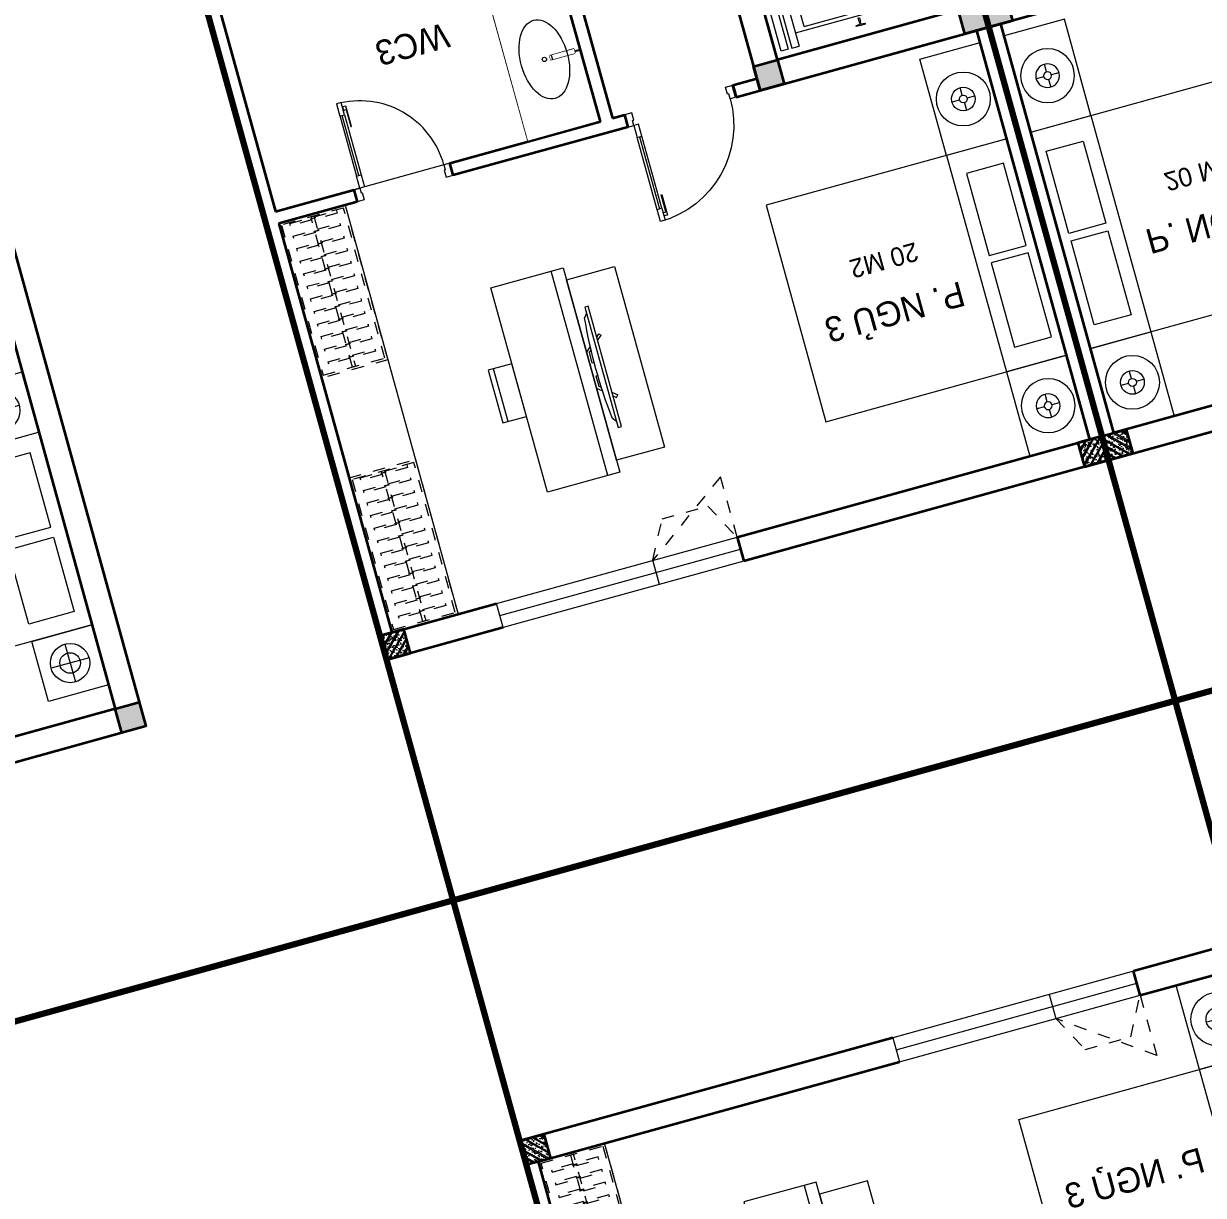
# Model space of a CAD drawing. Header units: metres. Extents: x 568332 to 569219, y 2065964 to 2066430.
# Drawn here: x 568465.38 to 568474.83, y 2066318.58 to 2066327.97 of the extents above; entities that cross this region are included whole.
import ezdxf

# ---------------------------------------------------------------- set-up
doc = ezdxf.new("R2010")
doc.units = ezdxf.units.M
for name, pattern in [('$AUDIT_BAD_LTYPE2', [0]), ('HIDDEN', [0.375, 0.25, -0.125]), ('HIDDEN2', [0.1875, 0.125, -0.0625]), ('X-5M-G-MB PHONGNGU$0$HIDDEN2', [0.1875, 0.125, -0.0625])]:
    doc.linetypes.add(name, pattern=pattern)
doc.layers.get('0').update_dxf_attribs({"linetype": 'CONTINUOUS'})
doc.layers.get('DEFPOINTS').update_dxf_attribs({"linetype": 'CONTINUOUS'})
for name, color, linetype, lineweight in [('-CONCRETE', 1, 'CONTINUOUS', 35), ('-DIM', 9, 'CONTINUOUS', 13), ('-DOOR', 137, 'CONTINUOUS', 9), ('-FURNITURE', 46, 'CONTINUOUS', 9), ('-HATCH', 8, 'CONTINUOUS', 5), ('-LINE1', 7, 'CONTINUOUS', 18), ('-LINE2', 252, 'CONTINUOUS', 9), ('-STEEL1', 1, 'CONTINUOUS', 35), ('-WALL', 4, 'CONTINUOUS', 35), ('TEXT25', 2, 'CONTINUOUS', 13)]:
    doc.layers.add(name, color=color, linetype=linetype, lineweight=lineweight)
doc.layers.add('-RANH GIOI LO DAT', color=12, linetype='CONTINUOUS')
doc.styles.add('SVN_AVO_thuong', font='')
doc.styles.add('T1', font='', dxfattribs={"height": 200})
doc.styles.get('SVN_AVO_thuong').set_extended_font_data('SVN-Avo')
doc.styles.get('T1').set_extended_font_data('VNgeometric Light')

# ---------------------------------------------------------------- blocks, each defined once
blk = doc.blocks.new('M38-T3')
at = {"layer": '-RANH GIOI LO DAT', "linetype": 'HIDDEN', "ltscale": 10, "const_width": 50}
blk.add_lwpolyline([(195930.0155116593, -1416971.489460663), (195930.0155121212, -1437239.588784412), (204930.0155121212, -1437178.544911579), (204930.015512598, -1416971.48946114)], close=True, dxfattribs=at)
blk = doc.blocks.new('A$C5C575821')
at = {"layer": '-CONCRETE'}
h = blk.add_hatch(color=256, dxfattribs=at)
h.dxf.hatch_style = 1
h.paths.add_polyline_path([(-0.00237559899687767, 200.0000000000146), (-0.00237559899687767, 1.455191522836685e-11), (199.9976244010031, 1.455191522836685e-11), (199.9976244010031, 200.0000000000146)])
blk.add_lwpolyline([(-0.00237559899687767, 1.455191522836685e-11), (199.9976244010031, 1.455191522836685e-11), (199.9976244010031, 200.0000000000146), (-0.00237559899687767, 200.0000000000146)], close=True, dxfattribs=at)
blk = doc.blocks.new('G1600')
for p, q in [((137477.0741823114, -212827.2147267315), (139077.0741823114, -212827.2147267327)), ((137227.6935681712, -213391.7193460799), (137227.6935681718, -213076.8871672568)), ((139326.4547964507, -213391.7193460799), (139326.4547964501, -213076.8871672568)), ((137385.1096575831, -213234.3032566686), (137070.2774787599, -213234.3032566681)), ((139169.0387070388, -213234.3032566686), (139483.870885862, -213234.3032566681))]:
    blk.add_line(p, q)
blk.add_lwpolyline([(137477.074182311, -213484.2147267315), (137477.0741823123, -211484.2147267315), (139077.0741823123, -211484.2147267327), (139077.074182311, -213484.2147267327), (137477.074182311, -213484.2147267315)])
for points in [[(136977.074182316, -213484.2147267311), (136977.0741823163, -212984.3917867657), (137477.0741823113, -212984.3917867661), (137477.074182311, -213484.2147267315)], [(139577.0741823059, -213484.2147267331), (139577.0741823062, -212984.3917867677), (139077.0741823113, -212984.3917867673), (139077.074182311, -213484.2147267327)], [(137617.074182311, -213375.2147267316), (137617.0741823112, -212998.7147267316), (138234.5741823112, -212998.714726732), (138234.574182311, -213375.214726732)], [(138937.074182311, -213375.2147267325), (138937.0741823112, -212998.7147267325), (138319.5741823112, -212998.7147267321), (138319.574182311, -213375.2147267321)]]:
    blk.add_lwpolyline(points, close=True)
for centre, radius in [((137227.6935681715, -213234.3032566684), 157.4160894116067), ((139326.4547964504, -213234.3032566684), 157.4160894116067), ((137227.6935681715, -213234.3032566684), 82.41608941160666), ((139326.4547964504, -213234.3032566684), 82.41608941160666)]:
    blk.add_circle(centre, radius)
blk = doc.blocks.new('M39-T3')
at = {"layer": '-RANH GIOI LO DAT', "linetype": 'HIDDEN', "ltscale": 10, "const_width": 50}
blk.add_lwpolyline([(197384.3554308799, -1483201.731742124), (197384.3554313568, -1503530.874939661), (206384.3554308799, -1503469.83106635), (206384.3554308799, -1483201.731743078)], close=True, dxfattribs=at)
at = {"layer": '-WALL', "linetype": 'Continuous', "ltscale": 10}
for p, q in [((198884.3673709861, -1485201.731741923), (204384.3554310757, -1485201.731741844)), ((204384.3554310757, -1485201.731741844), (204384.3554310902, -1486901.731741847)), ((199284.3554311204, -1485401.731741918), (204184.355431078, -1485401.731741847)), ((204184.355431078, -1485401.731741847), (204184.3554310903, -1486901.731741847))]:
    blk.add_line(p, q, dxfattribs=at)
at = {"layer": '-FURNITURE', "rotation": 180}
blk.add_blockref('G1600', (340961.4296134021, -1698885.94646835), dxfattribs=at)
at = {"layer": '-WALL', "xscale": -1}
blk.add_blockref('A$C5C575821', (204384.3530554767, -1485401.731741844), dxfattribs=at)
blk = doc.blocks.new('1800X2000')
at = {"layer": '-FURNITURE'}
blk.add_line((325497.3064970744, 17765.29446492715), (325497.3064973904, 19565.2944651944), dxfattribs=at)
for points in [[(323997.3057774993, 19565.2944651944), (325997.3064971831, 19565.2944651944), (325997.3064971831, 17765.29446484288), (323997.3057774993, 17765.29446484288)], [(325612.9490047574, 19390.79434491032), (325919.0064973457, 19390.79434491032), (325919.0064973457, 18691.29434485664), (325612.9490047574, 18691.29434485664)], [(325612.9490046239, 18629.79434491026), (325919.0064972151, 18629.79434491026), (325919.0064972151, 17946.79434485664), (325612.9490046239, 17946.79434485664)]]:
    blk.add_lwpolyline(points, close=True, dxfattribs=at)
blk = doc.blocks.new('*U205')
at = {"linetype": 'X-5M-G-MB PHONGNGU$0$HIDDEN2'}
for points in [[(0, 600.0000000004657), (0, 0), (1401.697562136169, -4.603379542393737e-10), (1401.697562136169, 600.0000000000053)], [(1381.697562136169, 579.999661371932), (1381.697562136169, 19.99966137193211), (20, 20.00000000046566), (20, 580.0000000004657)], [(1381.697562136169, 286.6991212950142), (1381.697562136169, 313.099121294921), (20, 313.0991212953813), (19.99999859370291, 286.6991212952417)], [(113.7817614636733, 319.1750910408318), (109.4317788550979, 319.1750910408318), (109.4317788550979, 280.441767644881), (113.7817614636733, 280.441767644881)], [(227.7817614636733, 319.1750910407849), (223.4317788550979, 319.1750910407849), (223.4317788550979, 280.4417676448341), (227.7817614636733, 280.4417676448341)], [(341.7817614636733, 319.175091040738), (337.4317788550979, 319.175091040738), (337.4317788550979, 280.4417676447872), (341.7817614636733, 280.4417676447872)], [(455.7817614636733, 319.1750910406911), (451.4317788550979, 319.1750910406911), (451.4317788550979, 280.4417676447403), (455.7817614636733, 280.4417676447403)], [(569.7817614636733, 319.1750910406442), (565.431778855098, 319.1750910406442), (565.431778855098, 280.4417676446934), (569.7817614636733, 280.4417676446934)], [(683.7817614636733, 319.1750910405973), (679.431778855098, 319.1750910405973), (679.431778855098, 280.4417676446465), (683.7817614636733, 280.4417676446465)], [(797.7817614636733, 319.1750910405504), (793.431778855098, 319.1750910405504), (793.431778855098, 280.4417676445996), (797.7817614636733, 280.4417676445996)], [(911.7817614636733, 319.1750910405035), (907.431778855098, 319.1750910405035), (907.431778855098, 280.4417676445527), (911.7817614636733, 280.4417676445527)], [(1025.781761463673, 319.1750910404566), (1021.431778855098, 319.1750910404566), (1021.431778855098, 280.4417676445057), (1025.781761463673, 280.4417676445057)], [(1139.781761463673, 319.1750910404097), (1135.431778855098, 319.1750910404097), (1135.431778855098, 280.4417676444588), (1139.781761463673, 280.4417676444588)], [(1253.781761463673, 319.1750910403628), (1249.431778855098, 319.1750910403628), (1249.431778855098, 280.4417676444119), (1253.781761463673, 280.4417676444119)], [(1367.781761463673, 319.1750910403159), (1363.431778855098, 319.1750910403159), (1363.431778855098, 280.441767644365), (1367.781761463673, 280.441767644365)]]:
    blk.add_lwpolyline(points, close=True, dxfattribs=at)
for points in [[(122.2409142897814, 313.1103512093413), (122.2409142897814, 515.2497102723445), (100.1765458012815, 515.2497102723445), (100.1765458012815, 313.1103512093413)], [(236.2409142897814, 313.1103512092944), (236.2409142897814, 515.2497102722975), (214.1765458012815, 515.2497102722975), (214.1765458012815, 313.1103512092944)], [(350.2409142897814, 313.1103512092475), (350.2409142897814, 515.2497102722507), (328.1765458012815, 515.2497102722507), (328.1765458012815, 313.1103512092475)], [(464.2409142897814, 313.1103512092006), (464.2409142897814, 515.2497102722037), (442.1765458012815, 515.2497102722037), (442.1765458012815, 313.1103512092006)], [(578.2409142897814, 313.1103512091537), (578.2409142897814, 515.2497102721569), (556.1765458012815, 515.2497102721569), (556.1765458012815, 313.1103512091537)], [(692.2409142897814, 313.1103512091068), (692.2409142897814, 515.24971027211), (670.1765458012815, 515.24971027211), (670.1765458012815, 313.1103512091068)], [(806.2409142897814, 313.1103512090599), (806.2409142897814, 515.249710272063), (784.1765458012815, 515.249710272063), (784.1765458012815, 313.1103512090599)], [(920.2409142897814, 313.110351209013), (920.2409142897814, 515.2497102720162), (898.1765458012815, 515.2497102720162), (898.1765458012815, 313.110351209013)], [(1034.240914289781, 313.1103512089661), (1034.240914289781, 515.2497102719692), (1012.176545801281, 515.2497102719692), (1012.176545801281, 313.1103512089661)], [(1148.240914289781, 313.1103512089192), (1148.240914289781, 515.2497102719224), (1126.176545801281, 515.2497102719224), (1126.176545801281, 313.1103512089192)], [(1262.240914289781, 313.1103512088723), (1262.240914289781, 515.2497102718754), (1240.176545801281, 515.2497102718754), (1240.176545801281, 313.1103512088723)], [(1376.240914289781, 313.1103512088254), (1376.240914289781, 515.2497102718285), (1354.176545801281, 515.2497102718285), (1354.176545801281, 313.1103512088254)], [(100.1765458012815, 286.7103512094345), (100.1765458012815, 92.0852110228024), (122.2409142897814, 92.0852110228024), (122.2409142897814, 286.7103512094345)], [(214.1765458012815, 286.7103512093876), (214.1765458012815, 92.08521102275549), (236.2409142897814, 92.08521102275549), (236.2409142897814, 286.7103512093876)], [(328.1765458012815, 286.7103512093407), (328.1765458012815, 92.08521102270858), (350.2409142897814, 92.08521102270858), (350.2409142897814, 286.7103512093407)], [(442.1765458012815, 286.7103512092938), (442.1765458012815, 92.08521102266168), (464.2409142897814, 92.08521102266168), (464.2409142897814, 286.7103512092938)], [(556.1765458012815, 286.7103512092469), (556.1765458012815, 92.08521102261477), (578.2409142897814, 92.08521102261477), (578.2409142897814, 286.7103512092469)], [(670.1765458012815, 286.7103512092), (670.1765458012815, 92.08521102256786), (692.2409142897814, 92.08521102256786), (692.2409142897814, 286.7103512092)], [(784.1765458012815, 286.7103512091531), (784.1765458012815, 92.08521102252095), (806.2409142897814, 92.08521102252095), (806.2409142897814, 286.7103512091531)], [(898.1765458012815, 286.7103512091062), (898.1765458012815, 92.08521102247404), (920.2409142897814, 92.08521102247404), (920.2409142897814, 286.7103512091062)], [(1012.176545801281, 286.7103512090592), (1012.176545801281, 92.08521102242715), (1034.240914289781, 92.08521102242715), (1034.240914289781, 286.7103512090592)], [(1126.176545801281, 286.7103512090123), (1126.176545801281, 92.08521102238024), (1148.240914289781, 92.08521102238024), (1148.240914289781, 286.7103512090123)], [(1240.176545801281, 286.7103512089654), (1240.176545801281, 92.08521102233333), (1262.240914289781, 92.08521102233333), (1262.240914289781, 286.7103512089654)], [(1354.176545801281, 286.7103512089186), (1354.176545801281, 92.08521102228642), (1376.240914289781, 92.08521102228642), (1376.240914289781, 286.7103512089186)]]:
    blk.add_lwpolyline(points, dxfattribs=at)
blk = doc.blocks.new('12PLMP12')
at = {"color": 0, "linetype": 'ByBlock'}
for p, q in [((0, 1.25), (0, 3.75)), ((-1.25, 0), (-3.75, 0)), ((1.25, 0), (3.75, 0)), ((0, -1.25), (0, -3.75))]:
    blk.add_line(p, q, dxfattribs=at)
for radius in [8.5, 3.75, 1.25]:
    blk.add_circle((0, 0), radius, dxfattribs=at)
blk = doc.blocks.new('18x35')
at = {"layer": '-HATCH'}
h = blk.add_hatch(dxfattribs=at)
h.set_pattern_fill('CHAU-01', color=256, scale=10, angle=-1.272221872585407e-14, pattern_type=2)
h.set_pattern_definition([(49.99999999999999, (0, 0), (71.72601826007535, -6.275213498259527), [7.5, -82.5]), (355, (0, 0), (-13.87513336129999, 75.21921337000119), [6, -66]), (100.4514, (5.977167999997619, -0.5229339999999638), (57.85093817140217, 68.94395420609534), [6.374019000000001, -70.1142112]), (46.18419999999998, (0, 20), (106.7241048625644, -16.55190143290183), [11.25, -123.75]), (96.63559999999998, (8.89367449999554, 18.62066930000003), (93.46627055487036, 97.41178709004416), [9.561028799999994, -105.1713]), (351.1842, (0, 20), (93.46619451336275, 97.41186009253245), [9, -99]), (20.99999999999998, (10, 15), (59.69070521184616, -40.2618890665339), [7.5, -82.5]), (326.0000000000001, (10, 15), (24.33153319215819, 72.5150045046853), [6, -66]), (71.45139999999999, (14.97422329999972, 11.64483940000002), (84.022262858149, 32.25304967099522), [6.374019000000001, -70.1142112]), (37.49999999999998, (0, 0), (1.215985531729074, 33.28938538313115), [0, -65.19999999999999, 0, -67, 0, -66.25]), (7.499999999999987, (0, 0), (26.30695374421487, 39.44117118823602), [0, -38.2, 0, -63.7, 0, -25.25]), (327.5, (-22.30000000000291, 0), (53.3822436172409, -2.255487173437988), [0, -25, 0, -78, 0, -103.5]), (317.5, (-32.30000000000291, 0), (58.31861693423862, 10.01049823323176), [0, -32.5, 0, -51.8, 0, -73.5]), (44.99999999999999, (0, 0), (-30.05203820042826, 30.05203820042828), []), (44.99999999999999, (0, 12.25), (-30.05203820042826, 30.05203820042828), [])])
h.paths.add_polyline_path([(96508.03118051568, 47993.04977023201), (96508.03118051568, 47793.04977023201), (96708.03118051568, 47793.04977023201), (96708.03118051568, 47993.04977023201)])
at = {"layer": '-STEEL1'}
blk.add_lwpolyline([(96508.03118051568, 47793.04977023201), (96708.03118051568, 47793.04977023201), (96708.03118051568, 47993.04977023201), (96508.03118051568, 47993.04977023201)], close=True, dxfattribs=at)
blk = doc.blocks.new('M1-T3')
at = {"layer": '-CONCRETE', "color": 1, "linetype": 'HIDDEN', "ltscale": 10, "const_width": 50}
blk.add_lwpolyline([(191581.7177010371, 50951.98888872014), (197581.6939540912, 50951.98888872005), (197581.7429788466, 30952.01227472891), (191581.7667257926, 30952.01227472891)], close=True, dxfattribs=at)
at = {"layer": '-DOOR'}
for p, q in [((193181.7676721304, 48951.94023788412), (193181.7568194837, 48751.94023863501)), ((194481.7730198445, 48851.82645140468), (192481.7731005148, 48851.83850879905))]:
    blk.add_line(p, q, dxfattribs=at)
blk.add_lwpolyline([(194481.7730198445, 48751.81261621359), (192481.7731005148, 48751.82467360799), (192481.7731005148, 48951.83781948856), (194481.7730198445, 48951.82576209419)], close=True, dxfattribs=at)
at = {"layer": '-FURNITURE'}
for p, q in [((195381.7025990961, 46302.25330848403), (195381.7025990961, 48001.71901351876)), ((195381.7025990961, 48001.71901351876), (195481.7025990961, 48001.7190135056)), ((195481.7025990961, 48001.7190135056), (195481.7025990961, 46302.25330847087))]:
    blk.add_line(p, q, dxfattribs=at)
for points in [[(191681.7516528489, 48751.79506627219), (191681.7516525991, 48051.68693939997), (192181.7516525991, 48051.68693931225), (192181.7516528489, 48751.79506618447)], [(196931.7111154821, 45352.19966603485), (196931.7404904743, 48752.01443962626), (197481.6527079724, 48752.01443952099), (197481.6233329801, 45352.19966592958)], [(195381.7025985878, 46302.25330853664), (195381.7025990961, 48001.71901351876), (195981.7031920524, 48001.71901341352), (195981.7031915441, 46302.25330843141)], [(194981.7020056314, 46402.12396777522), (194981.7020061397, 47901.84835442049), (195381.702599096, 47901.84835435035), (195381.7025985878, 46402.12396770508)]]:
    blk.add_lwpolyline(points, close=True, dxfattribs=at)
at = {"layer": '-LINE1', "lineweight": 18}
blk.add_lwpolyline([(191581.7411493842, 50951.93153578669), (197581.7174024383, 50951.9315357866), (197581.7664271937, 30951.95492153367), (191581.7901741396, 30951.95492153367)], close=True, dxfattribs=at)
at = {"layer": '-LINE2', "linetype": 'HIDDEN2', "ltscale": 10}
for p, q in [((192481.7731005148, 48251.80515571596), (193181.6927791286, 48751.82045400402)), ((192481.7731005148, 48751.80515571596), (192481.7731005148, 48251.80515571596))]:
    blk.add_line(p, q, dxfattribs=at)
blk.add_lwpolyline([(193181.7568194837, 48751.94023863501), (193021.3680752897, 48451.94023863501), (192642.161738721, 48451.80535396148), (192481.772994527, 48751.80535396148)], dxfattribs=at)
at = {"layer": '-WALL'}
for p, q in [((192481.7731005148, 48751.81261621359), (192481.7731005148, 48951.82576185705)), ((194481.7730198445, 48951.83150561327), (197581.7223051229, 48951.83150561327)), ((197581.7223051229, 48951.83150561327), (197581.7581737287, 33951.64109416441)), ((197481.7258029776, 48751.83016596167), (194481.7730198445, 48751.83016596167)), ((197481.7258022517, 45352.1996659822), (197481.7258029776, 48751.83016596167))]:
    blk.add_line(p, q, dxfattribs=at)
for points in [[(191581.6089714906, 45352.87047821806), (191581.5481236109, 48951.79488466763), (192481.7731005148, 48951.80535396283)], [(192481.7731005148, 48751.80535396283), (191681.820390144, 48751.79506622833), (191681.7899551598, 45352.87047821806)]]:
    blk.add_lwpolyline(points, dxfattribs=at)
at = {"layer": '-DIM', "xscale": -1, "rotation": 359.9999999899488}
blk.add_blockref('1800X2000', (517679.0581463023, 28486.3924164063), dxfattribs=at)
at = {"layer": '-FURNITURE', "extrusion": (0, 0, -1), "rotation": 270}
for name, p, xscale, yscale, zscale in [('*U205', (-197481.7258029776, 48751.83016596167), 0.916666666665974, 0.916666666665974, -0.916666666665974), ('12PLMP12', (-191931.7741064923, 48401.74100274836), 25.40000000037255, 25.40000000037255, -25.40000000037254)]:
    blk.add_blockref(name, p, dxfattribs=dict(at, xscale=xscale, yscale=yscale, zscale=zscale))
at = {"layer": '-STEEL1'}
blk.add_blockref('18x35', (100874.0412875377, 958.7451168535081), dxfattribs=at)
at = {"layer": 'TEXT25', "style": 'SVN_AVO_thuong'}
blk.add_text('P. NGỦ 3', height=200, rotation=359.9999999899488, dxfattribs=at).set_placement((192343.0115008983, 47251.33461148308))
blk = doc.blocks.new('X-5M-DH-2-CORE$0$A$C75E80C28')
at = {"layer": '-LINE2', "linetype": 'Continuous', "ltscale": 2}
for p, q in [((-510.0000099998433, -21.5000000000291), (-510.0000099998579, -50.60000000000582)), ((-506.8000099998899, -21.5000000000291), (-510.0000099998433, -21.5000000000291)), ((-510.0000099998579, -108.5000000000291), (-510.0000099998433, -79.39999999999418)), ((-506.8000099998899, -21.5000000000291), (-506.8000099999044, -50.60000000000582)), ((-506.8000099999044, -108.5000000000291), (-506.8000099998899, -79.39999999999418)), ((-456.2000100000296, -56.79999999998836), (-500.6000099999364, -56.80000000001746)), ((-456.2000100000441, -60), (-500.600009999951, -60.0000000000291)), ((-456.2000100000296, -70), (-500.6000099999364, -70.0000000000291)), ((-456.2000100000296, -73.19999999995343), (-500.6000099999364, -73.19999999998254)), ((-453.2000100000441, -63), (-453.2000100000296, -67)), ((-450.0000099998579, -63), (-450.0000099998433, -67)), ((450.0000100000616, -63), (450.0000100000761, -67)), ((453.200010000015, -63), (453.2000100000296, -67)), ((456.2000100000296, -56.79999999998836), (500.6000100000529, -56.79999999998836)), ((456.200010000015, -60), (500.6000100000383, -60)), ((456.2000100000296, -70), (500.6000100000529, -70)), ((456.2000100000296, -73.19999999995343), (500.6000100000529, -73.19999999995343)), ((506.8000100001227, -21.5), (510.0000100000761, -21.5)), ((506.8000100001227, -21.5), (506.8000100001082, -50.59999999997672)), ((506.8000100001227, -108.5), (506.8000100001227, -79.39999999996508)), ((510.0000100000761, -21.5), (510.0000100000616, -50.59999999997672)), ((510.0000100000761, -108.5), (510.0000100000761, -79.39999999996508)), ((-731.0000002632733, -148.9999999649008), (730.9999997367267, -148.9999999649299)), ((-731.0000002698944, -1304.999999934109), (-731.0000002632733, -148.9999999649008)), ((-700.0000002632733, -178.9999999649008), (699.9999997367267, -178.9999999649299)), ((-700.0000002699089, -1224.999999934109), (-700.0000002632733, -178.9999999649008)), ((-556.8000102631631, -112.4999999912397), (-560.0000102631166, -112.4999999912397)), ((456.800009736864, -112.4999999912397), (460.0000097368174, -112.4999999912397)), ((699.9999997300911, -1224.999999934109), (699.9999997367267, -178.9999999649299)), ((730.9999997301056, -1304.999999934109), (730.9999997367267, -148.9999999649299)), ((-700.0000002699089, -1224.999999934109), (-400.0000002699089, -1224.999999934138)), ((-400.0000002698944, -1304.999999934138), (-400.0000002699089, -1224.999999934138)), ((699.9999997300911, -1224.999999934109), (399.9999997300911, -1224.999999934109)), ((399.9999997301056, -1304.999999934109), (399.9999997300911, -1224.999999934109)), ((839.9999997301056, -1304.999999934109), (-840.0000002698944, -1304.999999934109)), ((-840.0000002698944, -1364.999999934109), (-840.0000002698944, -1304.999999934109)), ((424.9999997301056, -1308.999999934109), (-425.0000002698944, -1308.999999934109)), ((-425.0000002699089, -1342.999999934109), (-425.0000002698944, -1308.999999934109)), ((-2.6989437174052e-07, -1308.999999934109), (-2.699089236557484e-07, -1342.999999934109)), ((424.9999997300911, -1342.999999934109), (424.9999997301056, -1308.999999934109)), ((839.9999997301056, -1364.999999934109), (839.9999997301056, -1304.999999934109)), ((839.9999997301056, -1364.999999934109), (-840.0000002698944, -1364.999999934109)), ((839.9999997301056, -1394.999999934109), (-840.0000002698944, -1394.999999934109)), ((-840.0000002698944, -1394.999999934109), (-840.0000002698944, -1454.999999934109)), ((429.9999997300911, -1405.999999934138), (-430.0000002699089, -1405.999999934109)), ((-430.0000002699089, -1405.999999934109), (-430.0000002698944, -1445.999999934109)), ((424.9999997300911, -1342.999999934109), (-425.0000002699089, -1342.999999934109)), ((-2.699089236557484e-07, -1405.999999934109), (-2.6989437174052e-07, -1445.999999934109)), ((429.9999997300911, -1405.999999934138), (429.9999997301056, -1445.999999934138)), ((839.9999997301056, -1394.999999934109), (839.9999997301056, -1454.999999934109)), ((-840.0000002698944, -1454.999999934109), (-435.0000002698944, -1454.999999934109)), ((-435.0000002698944, -1449.999999934109), (-435.0000002699089, -1459.999999934109)), ((-435.0000002698944, -1449.999999934109), (-400.0000002698944, -1449.999999934138)), ((-435.0000002699089, -1459.999999934109), (-425.0000002699089, -1459.999999934109)), ((-435.0000002698653, -1489.999999934109), (-435.0000002698653, -1499.999999934109)), ((-435.0000002698653, -1489.999999934109), (-425.0000002698653, -1489.999999934109)), ((-435.0000002698653, -1499.999999934109), (-400.0000002698653, -1499.999999934138)), ((-433.4000002698012, -1451.599999934086), (-433.4000002698012, -1458.399999934074)), ((-433.4000002698012, -1451.599999934086), (-401.6000002697547, -1451.599999934086)), ((-433.4000002698012, -1458.399999934074), (-425.0000002698944, -1458.399999934074)), ((-433.4000002697721, -1491.599999934086), (-433.4000002697721, -1498.399999934074)), ((-433.4000002697721, -1491.599999934086), (-425.0000002698653, -1491.599999934086)), ((-433.4000002697721, -1498.399999934074), (-401.6000002697256, -1498.399999934074)), ((429.9999997301056, -1445.999999934138), (-430.0000002698944, -1445.999999934109)), ((-425.0000002698944, -1458.399999934074), (-425.0000002699089, -1459.999999934109)), ((-425.0000002698653, -1489.999999934109), (-425.0000002698653, -1491.599999934086)), ((-401.6000002697547, -1451.599999934086), (-401.6000002697256, -1498.399999934074)), ((399.9999997301056, -1449.999999934109), (-400.0000002698944, -1449.999999934138)), ((-400.0000002698944, -1449.999999934138), (-400.0000002698653, -1499.999999934138)), ((399.9999997301056, -1449.999999934109), (399.9999997301347, -1499.999999934109)), ((434.9999997301056, -1449.999999934109), (399.9999997301056, -1449.999999934109)), ((434.9999997301347, -1499.999999934109), (399.9999997301347, -1499.999999934109)), ((401.5999997301988, -1451.599999934086), (401.5999997302279, -1498.399999934074)), ((433.3999997302453, -1451.599999934086), (401.5999997301988, -1451.599999934086)), ((433.3999997302744, -1498.399999934074), (401.5999997302279, -1498.399999934074)), ((433.3999997302453, -1458.399999934074), (424.9999997301056, -1458.399999934074)), ((424.9999997301056, -1458.399999934074), (424.9999997301056, -1459.999999934109)), ((434.9999997301056, -1459.999999934109), (424.9999997301056, -1459.999999934109)), ((424.9999997301347, -1489.999999934109), (424.9999997301347, -1491.599999934086)), ((434.9999997301347, -1489.999999934109), (424.9999997301347, -1489.999999934109)), ((433.3999997302744, -1491.599999934086), (424.9999997301347, -1491.599999934086)), ((433.3999997302453, -1451.599999934086), (433.3999997302453, -1458.399999934074)), ((433.3999997302744, -1491.599999934086), (433.3999997302744, -1498.399999934074)), ((434.9999997301056, -1449.999999934109), (434.9999997301056, -1459.999999934109)), ((839.9999997301056, -1454.999999934109), (434.9999997301056, -1454.999999934109)), ((434.9999997301347, -1489.999999934109), (434.9999997301347, -1499.999999934109))]:
    blk.add_line(p, q, dxfattribs=at)
for points in [[(-450.0000000000146, 0), (-450, -130), (450, -130), (449.9999999999854, 0)], [(-200, -29), (200.0000000001164, -29), (200.0000000001164, -101), (-200, -101)], [(-36.0000002632587, -583.9999999649008), (35.9999997367413, -583.9999999649008), (35.99999973675585, -983.9999999649008), (-36.00000026324415, -983.9999999649008)]]:
    blk.add_lwpolyline(points, close=True, dxfattribs=at)
for points in [[(-780.0000002632587, -788.9999999649008), (-751.0000002632587, -788.9999999649299, 0.414213562373095), (-750.0000002632733, -787.9999999649008), (-750.0000002632587, -783.9999999649008), (-750.0000002632587, -779.9999999649008, 0.414213562373095), (-751.0000002632733, -778.9999999649299), (-780.0000002632733, -778.9999999649881, -0.2569775838576673), (-784.1207396915852, -781.9399999648449), (-797.9000002631656, -781.939999964874, -0.414213562373095), (-800.9000002631656, -778.939999964874), (-804.0000002632587, -749.4999999649008, 0.414213562373095), (-807.0000002632587, -746.4999999649008), (-812.0000002632587, -746.4999999649008), (-812.0000002632587, -783.9999999649008), (-812.0000002632587, -821.4999999649008), (-807.0000002632587, -821.4999999649008, 0.414213562373095), (-804.0000002632587, -818.4999999649008), (-800.9000002631656, -789.0599999648693, -0.414213562373095), (-797.9000002631656, -786.0599999648693), (-784.1207396915852, -786.0599999648402, -0.2569775838576673), (-780.0000002632587, -788.9999999647553)], [(779.9999997367413, -788.9999999649299), (750.9999997367413, -788.9999999649008, -0.414213562373095), (749.9999997367267, -787.9999999649299), (749.9999997367413, -783.9999999649299), (749.9999997367413, -779.9999999649299, -0.414213562373095), (750.9999997367267, -778.9999999649008), (779.9999997368432, -778.9999999650172, 0.2569775838576673), (784.1207391653006, -781.939999964874), (797.899999736881, -781.9399999648449, 0.414213562373095), (800.899999736881, -778.9399999648449), (803.9999997367413, -749.4999999649008, -0.414213562373095), (806.9999997367413, -746.4999999649008), (811.9999997367413, -746.4999999649008), (811.9999997367413, -783.9999999649008), (811.9999997367413, -821.4999999649008), (806.9999997367413, -821.4999999649008, -0.414213562373095), (803.9999997367413, -818.4999999649008), (800.899999736881, -789.0599999648402, 0.414213562373095), (797.899999736881, -786.0599999648402), (784.1207391653006, -786.0599999648693, 0.2569775838576672), (779.9999997368577, -788.9999999647844)]]:
    blk.add_lwpolyline(points, format="xyb", dxfattribs=at)
for centre, radius, start, end in [((-500.600009999951, -50.60000000000582), 9.400000000001475, 180, 270), ((-500.6000099999364, -79.39999999999418), 9.399999999997844, 90, 180), ((-500.600009999951, -50.60000000000582), 6.200000000004374, 180, 270), ((-500.6000099999364, -79.39999999999418), 6.19999999999734, 90, 180), ((-456.2000100000441, -63), 6.19999999999713, 0, 90), ((-456.2000100000441, -63), 3.000000000000045, 0, 90), ((-456.2000100000296, -67), 6.20000000000076, 270, 0), ((-456.2000100000296, -67), 2.999999999999834, 270, 0), ((456.200010000015, -63), 6.19999999999713, 90, 180), ((456.2000100000296, -67), 6.20000000000076, 180, 270), ((456.200010000015, -63), 3.000000000000045, 90, 180), ((456.2000100000296, -67), 2.999999999999834, 180, 270), ((500.6000100000383, -50.59999999997672), 6.200000000004374, 270, 0), ((500.6000100000383, -50.59999999997672), 9.400000000001475, 270, 0), ((500.6000100000529, -79.39999999996508), 9.399999999997844, 0, 90), ((500.6000100000529, -79.39999999996508), 6.19999999999734, 0, 90)]:
    blk.add_arc(centre, radius, start, end, dxfattribs=at)
blk = doc.blocks.new('A$C3F71457E')
at = {"layer": '-CONCRETE'}
blk.add_lwpolyline([(-8.760252967476845e-09, -100.0000002632005), (0, 400), (-1500, 400.0000000000582), (-1500.00000001755, -1399.999999999942), (-1.754960976541042e-08, -1400), (-7.895869202911854e-08, -900.0000002632005), (199.9999999912397, -900.0000002982852), (199.9999999824504, -1600), (-1700.00000001755, -1600), (-1700, 600), (200, 600), (199.9999999912397, -100.0000002982852), (6.140908226370811e-08, -100.0000002632005)], dxfattribs=at)
at = {"layer": '-LINE1'}
blk.add_line((-7.895869202911854e-08, -900.0000002632005), (-8.760252967476845e-09, -100.0000002632005), dxfattribs=at)
at = {"layer": '-WALL'}
for p in [(-1699.997624401003, 399.9999999999854), (0.00237559899687767, 399.9999999999854), (-1699.997624401081, -1599.999999999959), (0.002375601565972829, -1600.000000021305)]:
    blk.add_blockref('A$C5C575821', p, dxfattribs=at)
at = {"color": 2, "rotation": 90}
blk.add_blockref('X-5M-DH-2-CORE$0$A$C75E80C28', (-1500.00000000876, -499.9999999999418), dxfattribs=at)
blk = doc.blocks.new('Sink_Cicle')
blk.add_lwpolyline([(17.49999987077899, -50.00226151314564), (-17.49999987077899, -49.99773848685436), (-17.51615354442038, -252.2967581441626), (17.48384613892995, -252.3012811850058)], close=True)
blk.add_circle((0, -300), 17.5)
at = {"layer": 'DEFPOINTS'}
blk.add_line((0, -100), (0, 0), dxfattribs=at)
blk.add_wipeout([(17.499999870775355, -50.00226151314928), (-17.49999987078263, -49.99773848685436), (-17.516153544427652, -252.29675814416623), (17.48384613892631, -252.3012811850058)])
at = {"layer": '-FURNITURE', "linetype": 'Continuous'}
blk.add_ellipse((0, -300), major_axis=(-325, 0), ratio=0.5846153846153846, dxfattribs=at)
blk.add_line((-17.51421511289664, -237.2967582757119), (17.48578462866135, -237.3012813020032))
blk = doc.blocks.new('*U228')
at = {"ltscale": 300}
blk.add_lwpolyline([(0, 0), (1200.967721562141, 0), (1200.967721562141, -600), (0, -600)], close=True, dxfattribs=at)
blk.add_wipeout([(0, 7.275957614183426e-12), (1200.9677215621323, 7.275957614183426e-12), (1200.9677215621323, -600), (0, -600)], dxfattribs=at)
blk.add_blockref('Sink_Cicle', (600.4838607810707, 0), dxfattribs=at)
blk = doc.blocks.new('*U148')
at = {"linetype": '$AUDIT_BAD_LTYPE2'}
for p, q in [((70, 100), (69.99999999999999, 600.0000000000018)), ((89.99999999999999, 600.0000000000018), (90, 100))]:
    blk.add_line(p, q, dxfattribs=at)
for points in [[(49.99999999999999, 600.0000000000018), (89.99999999999999, 600.0000000000018), (89.99999999999999, 700.0000000000018), (49.99999999999999, 700.0000000000018), (49.99999999999999, 600.0000000000018)], [(49.99999999999999, 602.9059272893373), (50, 100)], [(50, 100), (90, 100), (90, 0), (50, 0), (50, 100)]]:
    blk.add_lwpolyline(points)
for points in [[(118.2698876160139, 494.515618111911), (118.2698876160139, 664.1349438079942), (89.99999999999999, 664.1349438079942), (89.99999999999999, 635.8650561920094), (112.6159100928053, 635.8650561920094), (112.6159100928053, 494.515618111911)], [(0, 0), (50, 0), (50, -40), (60, -40), (60, -99.99998804123416), (0, -99.99998804123416)], [(800.0000000000018, 7.105427357600876e-15), (750.0000000000018, 7.105427357600876e-15), (750.0000000000018, -40), (740.0000000000018, -40), (740.0000000000018, -99.99998804123415), (800.0000000000018, -99.99998804123415)]]:
    blk.add_lwpolyline(points, close=True)
at = {"linetype": '$AUDIT_BAD_LTYPE2', "ltscale": 0.3}
blk.add_arc((50, 0), 700.0000000000018, 0, 90, dxfattribs=at)
blk = doc.blocks.new('*U149')
at = {"linetype": '$AUDIT_BAD_LTYPE2'}
for p, q in [((70, 100), (70, 699.9999999999982)), ((90, 699.9999999999982), (90, 100))]:
    blk.add_line(p, q, dxfattribs=at)
for points in [[(50, 699.9999999999982), (90, 699.9999999999982), (90, 799.9999999999982), (50, 799.9999999999982), (50, 699.9999999999982)], [(50, 702.9059272893337), (50, 100)], [(50, 100), (90, 100), (90, 0), (50, 0), (50, 100)]]:
    blk.add_lwpolyline(points)
for points in [[(118.2698876160139, 594.5156181119073), (118.2698876160139, 764.1349438079906), (90, 764.1349438079906), (90, 735.8650561920058), (112.6159100928053, 735.8650561920058), (112.6159100928053, 594.5156181119073)], [(0, 0), (50, 0), (50, -40), (60, -40), (60, -99.99999999999272), (0, -99.99999999999272)], [(899.9999999999982, 1.3252863207713e-28), (849.9999999999982, 1.3252863207713e-28), (849.9999999999982, -40.00000000000001), (839.9999999999982, -40.00000000000001), (839.9999999999982, -99.99999999999272), (899.9999999999982, -99.99999999999272)]]:
    blk.add_lwpolyline(points, close=True)
at = {"linetype": '$AUDIT_BAD_LTYPE2', "ltscale": 0.3}
blk.add_arc((50, 0), 799.9999999999982, 0, 90, dxfattribs=at)
blk = doc.blocks.new('XR.MB.LM123$0$tvi 1')
blk.add_lwpolyline([(28.54445810673496, -2.291926648467779e-10), (28.54445810673496, -999.9999999999964), (-7.275957614183426e-12, -1000), (0, 0)], close=True)
for points in [[(28.54445810680045, -50.31958968611434), (52.37372755713295, -80.86315460130209)], [(-24.09820395050338, -235.5599978379832), (-39.09879504836863, -251.7939635238108)], [(0, -284.7849796677438), (-39.09879504836863, -251.7939635238108)], [(0, -255.9952397129928), (-24.09820395050338, -235.5599978379832)], [(69.66229681991535, -315.0836646851385), (111.1934016081432, -350.2927865858655), (111.193401608034, -649.712917566063), (69.68611289083492, -684.9110379843005)], [(89.09002233762294, -445.7449799550195), (89.09002233762294, -359.9578938602899), (70.91298945683957, -344.6203678706661)], [(89.09002233762294, -445.7449799550195), (73.49991829216015, -445.7449799550232)], [(89.09002233768115, -554.2550200447404), (89.09002233773936, -640.0421061392371), (70.91298945678864, -655.3796321293303)], [(89.09002233768115, -554.2550200447404), (73.49991829216015, -554.2550200447404)], [(0, -715.2150203320198), (-39.09879504836863, -748.2060364759491)], [(-24.09820395050338, -764.4400021620095), (-39.09879504836863, -748.2060364759491)], [(0, -744.004760287), (-24.09820395050338, -764.4400021620095)], [(28.54445810674224, -949.680410313882), (52.37372755713295, -919.1368453984578)]]:
    blk.add_lwpolyline(points)
blk.add_arc((-4025.16618952866, -499.9999999999964), 4099.025185406737, 354.1310878512652, 5.868912148527433)
blk = doc.blocks.new('X-5M-G-MB PHONGNGU$0$A$C25DB0C3F')
at = {"elevation": -1.640194e-10}
for points in [[(197.042397281708, 437.8598038521595), (197.0369402521756, -4.041241481900215e-06), (2.670008689165115e-05, 0.002451622160151601), (0.005483729648403823, 437.8622595155612)], [(0.005483729648403823, 437.8622595155612), (197.0369402521756, 437.8622595153283), (197.0369402521756, -4.041241481900215e-06), (0.005483729648403823, -4.041226929984987e-06)]]:
    blk.add_lwpolyline(points, close=True, dxfattribs=at)
at = {"elevation": -1.640194e-10, "flags": 128}
blk.add_lwpolyline([(43.79146451898851, 437.8617138124537), (43.78600748942699, 0.001905919052660465)], dxfattribs=at)
blk = doc.blocks.new('M1-T3.1')
at = {"layer": '-CONCRETE', "color": 1, "linetype": 'HIDDEN', "ltscale": 10, "const_width": 50}
blk.add_lwpolyline([(339345.991792275, 50951.97500556499), (345345.9680453291, 50951.97500556491), (345346.0170700845, 30951.99839157377), (339346.0408170305, 30951.99839157377)], close=True, dxfattribs=at)
at = {"layer": '-DOOR'}
for p, q in [((343078.1964706065, 48951.98370766242), (343078.1856179597, 48751.98370841332)), ((344378.2018183205, 48851.86992118298), (342378.2018989908, 48851.88197857735)), ((343795.8798840725, 45252.24313576051), (344595.8798840748, 45252.24313576051))]:
    blk.add_line(p, q, dxfattribs=at)
blk.add_lwpolyline([(344378.2018183205, 48751.85608599189), (342378.2018989908, 48751.86814338629), (342378.2018989908, 48951.88128926686), (344378.2018183205, 48951.86923187249)], close=True, dxfattribs=at)
at = {"layer": '-FURNITURE'}
for p, q in [((343145.9532419869, 46302.29677826233), (343145.9532419869, 48001.76248329706)), ((343145.9532419869, 48001.76248329706), (343245.9532419869, 48001.76248328391)), ((343245.9532419869, 48001.76248328391), (343245.9532419869, 46302.29677824918)), ((343745.9538346891, 46402.29677819656), (343745.9538346891, 46302.2967781834)), ((343245.9532419869, 46302.29677824918), (343145.9532419869, 46302.29677826233))]:
    blk.add_line(p, q, dxfattribs=at)
for points in [[(339446.0022957398, 48751.83853605049), (339446.0022954899, 48051.73040917827), (339946.0022954899, 48051.73040909055), (339946.0022957398, 48751.83853596277)], [(344695.9617583729, 45352.24313581315), (344695.9911333651, 48752.05790940456), (345245.9033508632, 48752.0579092993), (345245.873975871, 45352.24313570789)], [(343145.9532414786, 46302.29677831495), (343145.9532419869, 48001.76248329706), (343745.9538349432, 48001.76248319182), (343745.9538344349, 46302.29677820971)], [(342745.9526485223, 46402.16743755352), (342745.9526490305, 47901.8918241988), (343145.9532419869, 47901.89182412866), (343145.9532414786, 46402.16743748338)], [(339446.0022957398, 45452.25566115655), (339446.0022954899, 46251.73040812506), (339946.0022954899, 46251.73040821278), (339946.0022957398, 45452.25566124427)]]:
    blk.add_lwpolyline(points, close=True, dxfattribs=at)
at = {"layer": '-LINE1'}
blk.add_line((339346.098521555, 45653.28234271126), (339346.0933726927, 45653.28234271126), dxfattribs=at)
at = {"layer": '-LINE2', "linetype": 'HIDDEN2', "ltscale": 10}
for p, q in [((342378.2018989908, 48251.84862549427), (343078.1215776046, 48751.86392378232)), ((342378.2018989908, 48751.84862549427), (342378.2018989908, 48251.84862549427))]:
    blk.add_line(p, q, dxfattribs=at)
blk.add_lwpolyline([(343078.1856179597, 48751.98370841332), (342917.7968737657, 48451.98370841332), (342538.590537197, 48451.84882373978), (342378.201793003, 48751.84882373978)], dxfattribs=at)
at = {"layer": '-WALL'}
for p, q in [((342378.2018989908, 48751.85608599189), (342378.2018989908, 48951.86923163536)), ((344378.2018183205, 48951.87497539158), (345345.9729480137, 48951.87497539158)), ((345345.9729480137, 48951.87497539158), (345346.0088166195, 33951.68456394272)), ((345245.9764458684, 48751.87363573998), (344378.2018183205, 48751.87363573998)), ((345245.9764451426, 45352.24313576051), (345245.9764458684, 48751.87363573998)), ((339446.0405980506, 45352.91394799639), (339345.8596143815, 45352.91394799639)), ((341445.8661319537, 45352.24313576051), (341246.0985215554, 45352.24313576051)), ((341445.8661319537, 45352.24313576051), (341445.8661319499, 45252.24313576051)), ((342345.8661319672, 45252.24313576051), (342345.8661319644, 45352.24313576051)), ((342345.8661319644, 45352.24313576051), (343795.8798840761, 45352.24313576051)), ((343795.8798840761, 45352.24313576051), (343795.8798840726, 45252.24313576051)), ((344595.8798840748, 45252.24313576051), (344595.8798840748, 45352.24313576051)), ((344595.8798840748, 45352.24313576051), (345245.9764451426, 45352.24313576051)), ((341445.8661319499, 45252.24313576051), (341246.0985215591, 45252.24313576051)), ((342445.8726495507, 45252.24313576051), (342345.8661319672, 45252.24313576051)), ((342445.8726495389, 38651.62337894813), (342445.8726495507, 45252.24313576051)), ((345245.9764451542, 45252.24313576051), (344595.8798840748, 45252.24313576051)), ((345246.323110175, 43352.15197617424), (345245.9764451542, 45252.24313576051))]:
    blk.add_line(p, q, dxfattribs=at)
for points in [[(339345.8596143815, 45352.91394799636), (339345.7987665018, 48951.83835444594), (342378.2018989908, 48951.84882374114)], [(342378.2018989908, 48751.84882374114), (339446.0710330349, 48751.83853600663), (339446.0405980506, 45352.91394799636)], [(341246.0985215591, 45252.24313576051), (341246.0985215554, 45352.24313576051)], [(341246.0985215673, 45352.24313576051), (341246.0985215673, 45252.24313576051)], [(341445.8661319418, 45252.24313576051), (341445.8661319418, 45352.24313576051)]]:
    blk.add_lwpolyline(points, dxfattribs=at)
at = {"layer": '-DIM', "xscale": -1, "rotation": 359.9999999899488}
blk.add_blockref('1800X2000', (665443.3087891932, 28486.4358861846), dxfattribs=at)
at = {"layer": '-DOOR', "xscale": -1}
blk.add_blockref('*U149', (342345.8661319526, 45352.24313576051), dxfattribs=at)
at = {"layer": '-DOOR', "rotation": 180}
blk.add_blockref('*U148', (344595.8798840748, 45252.2431477193), dxfattribs=at)
at = {"layer": '-FURNITURE', "extrusion": (0, 0, -1), "rotation": 270}
for name, p, xscale, yscale, zscale in [('*U205', (-345245.9764458684, 48751.87363573998), 0.916666666665974, 0.916666666665974, -0.916666666665974), ('12PLMP12', (-339696.0247493832, 48401.78447252666), 25.40000000037255, 25.40000000037255, -25.40000000037254), ('*U205', (-345245.9764458684, 46637.13256771769), 0.916666666665974, 0.916666666665974, -0.916666666665974)]:
    blk.add_blockref(name, p, dxfattribs=dict(at, xscale=xscale, yscale=yscale, zscale=zscale))
at = {"layer": '-FURNITURE', "extrusion": (0, 0, -1), "rotation": 179.9963102775916}
blk.add_blockref('XR.MB.LM123$0$tvi 1', (-343034.7920394411, 46652.01961915588), dxfattribs=at)
at = {"layer": '-FURNITURE', "xscale": -1, "rotation": 359.9992859249025}
blk.add_blockref('X-5M-G-MB PHONGNGU$0$A$C25DB0C3F', (343942.9880463957, 46933.09604731691), dxfattribs=at)
at = {"layer": '-FURNITURE', "xscale": 25.40000000083849, "yscale": 25.40000000083849, "zscale": 25.40000000083849, "rotation": 90.00000002731056}
blk.add_blockref('12PLMP12', (339696.0247499904, 45851.99303471018), dxfattribs=at)
at = {"layer": '-STEEL1'}
for p in [(242837.9655145755, 958.7885865157587), (248638.2919304285, 958.7885866318102)]:
    blk.add_blockref('18x35', p, dxfattribs=at)
at = {"layer": '-WALL', "xscale": -1, "rotation": 180}
blk.add_blockref('A$C3F71457E', (341046.0985215717, 43752.24313576051), dxfattribs=at)
at = {"layer": 'TEXT25'}
for s, height, style, p in [('P. NGỦ 3', 200, 'SVN_AVO_thuong', (340107.2621437891, 47251.37808126138)), ('20 M2', 150, 'T1', (340373.8423735103, 46853.76844335799)), ('WC3', 200, 'SVN_AVO_thuong', (343535.7865380583, 44154.23216213135))]:
    blk.add_text(s, height=height, rotation=359.9999999899488, dxfattribs=dict(at, style=style)).set_placement(p)
at = {"layer": '-FURNITURE', "extrusion": (0, 0, -1), "xscale": -1, "zscale": -1, "rotation": 270}
blk.add_blockref('*U228', (-342545.8061167418, 44051.27541419838), dxfattribs=at)
at = {"layer": '-WALL'}
for p, q in [((342545.7991692962, 45252.24313576051), (342545.7990978754, 43251.27543098953)), ((343795.8798840726, 45252.24313576051), (342545.7991692962, 45252.24313576051))]:
    blk.add_line(p, q, dxfattribs=at)

msp = doc.modelspace()

# ---------------------------------------------------------------- block references
at = {"layer": '-DIM', "xscale": 0.001, "yscale": 0.001, "zscale": 0.001, "rotation": 285.4590240775414}
msp.add_blockref('M38-T3', (569782.3016752491, 2066887.479523119), dxfattribs=at)

# ---------------------------------------------------------------- next in the draw order: block references
at = {"layer": '-DIM', "xscale": 0.001, "yscale": 0.001, "zscale": 0.001, "rotation": 285.4590240781233}
msp.add_blockref('M39-T3', (569843.3491997421, 2066915.209253898), dxfattribs=at)

# ---------------------------------------------------------------- next in the draw order: block references
at = {"layer": '-DIM', "xscale": -0.001, "yscale": 0.001, "zscale": 0.001, "rotation": 15.45900309534941}
msp.add_blockref('M1-T3', (568672.8340284572, 2066324.502188371), dxfattribs=at)

# ---------------------------------------------------------------- next in the draw order: block references
at = {"layer": '-DIM', "xscale": 0.001, "yscale": 0.001, "zscale": 0.001, "rotation": 15.45888363382123}
msp.add_blockref('M1-T3', (568303.532522142, 2066222.370684624), dxfattribs=at)

# ---------------------------------------------------------------- next in the draw order: block references
at = {"layer": '-DIM', "xscale": -0.001, "yscale": 0.001, "zscale": 0.001, "rotation": 195.4578007244948}
msp.add_blockref('M1-T3.1', (568133.9512100233, 2066281.208372712), dxfattribs=at)

# ---------------------------------------------------------------- next in the draw order: block references
at = {"layer": '-DIM', "xscale": 0.001, "yscale": 0.001, "zscale": 0.001, "rotation": 195.4575198780745}
msp.add_blockref('M1-T3.1', (568788.0936174943, 2066462.097361108), dxfattribs=at)

doc.saveas('drawing.dxf')
